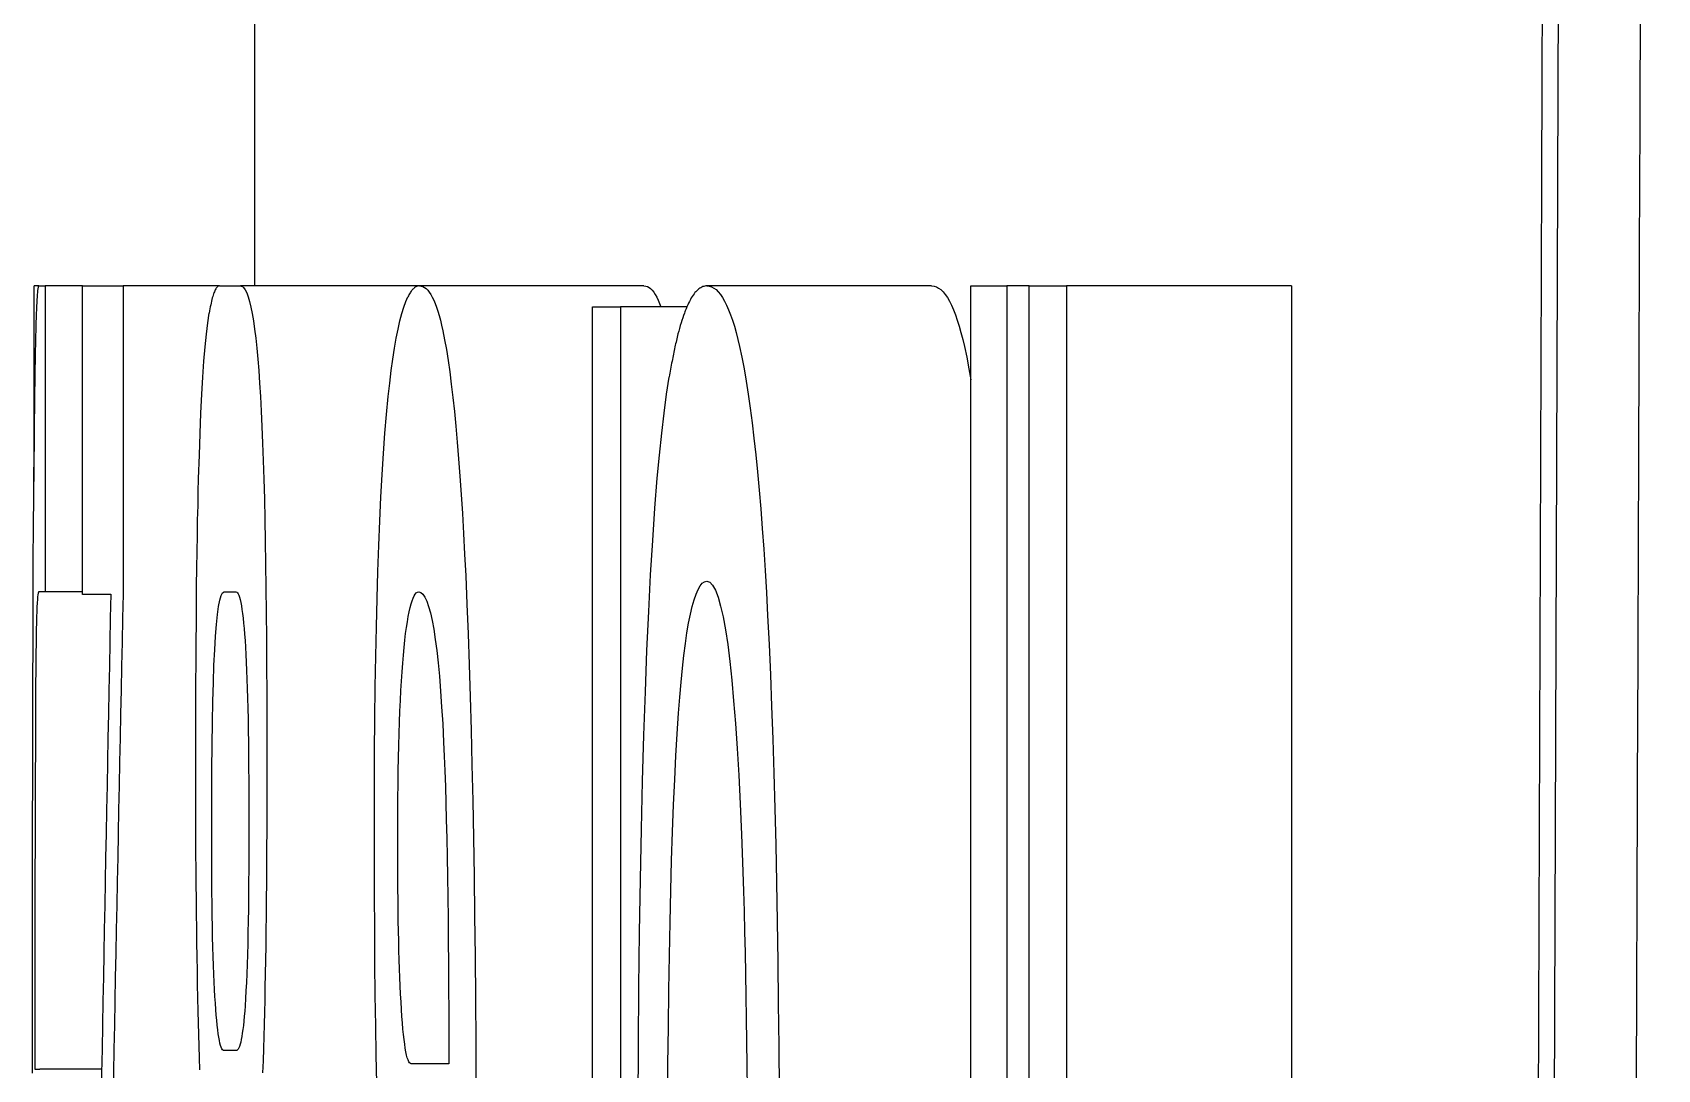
# Model space of a CAD drawing. Extents: x 86 to 639, y 68 to 658.
# Drawn here: x 467.522 to 469.697, y 341.55 to 342.937 of the extents above; entities that cross this region are included whole.
import ezdxf

# ---------------------------------------------------------------- set-up
doc = ezdxf.new("R2010")
doc.units = 0
doc.layers.get('0').update_dxf_attribs({"linetype": 'CONTINUOUS'})

msp = doc.modelspace()

# ---------------------------------------------------------------- linework, layer by layer
at = {"color": 7, "linetype": 'CONTINUOUS'}
for p, q in [((467.819, 348.3645), (467.819, 342.5983)), ((469.5793, 347.3235), (469.5506, 339.3418)), ((467.5302, 342.5983), (467.5239, 342.5983)), ((467.5239, 342.3366), (467.5239, 342.5983)), ((467.5302, 342.5983), (467.5389, 342.5983)), ((467.5389, 342.5983), (467.5389, 342.189)), ((467.5888, 342.5983), (467.5389, 342.5983)), ((467.5888, 342.1855), (467.5888, 342.5983)), ((467.5888, 342.5983), (467.6431, 342.5983)), ((467.772, 342.5983), (467.6431, 342.5983)), ((467.6431, 342.5983), (467.6431, 342.1855)), ((467.772, 342.5983), (467.8, 342.5983)), ((468.0397, 342.5983), (467.8, 342.5983)), ((467.8044, 342.5959), (467.8065, 342.5929)), ((467.8065, 342.5929), (467.8085, 342.589)), ((467.8085, 342.589), (467.8105, 342.5836)), ((467.8105, 342.5836), (467.8123, 342.5773)), ((468.0214, 342.5773), (468.0242, 342.5836)), ((468.0397, 342.5983), (468.042, 342.598)), ((468.3402, 342.5983), (468.0397, 342.5983)), ((468.042, 342.598), (468.0442, 342.5972)), ((468.0442, 342.5972), (468.0464, 342.596)), ((468.0464, 342.596), (468.0486, 342.5945)), ((468.0486, 342.5945), (468.0507, 342.5923)), ((468.0507, 342.5923), (468.0528, 342.5897)), ((468.0528, 342.5897), (468.0548, 342.5867)), ((468.0548, 342.5867), (468.0568, 342.5833)), ((468.0568, 342.5833), (468.0587, 342.5792)), ((468.3402, 342.5983), (468.3425, 342.598)), ((468.3425, 342.598), (468.3448, 342.5972)), ((468.3448, 342.5972), (468.347, 342.596)), ((468.347, 342.596), (468.3491, 342.5945)), ((468.3491, 342.5945), (468.3513, 342.5923)), ((468.3513, 342.5923), (468.3533, 342.5897)), ((468.3533, 342.5897), (468.3553, 342.5867)), ((468.3553, 342.5867), (468.3573, 342.5833)), ((468.3573, 342.5833), (468.3593, 342.5792)), ((468.4243, 342.5983), (468.4275, 342.5978)), ((468.7252, 342.5983), (468.4243, 342.5983)), ((468.4275, 342.5978), (468.4306, 342.5969)), ((468.4306, 342.5969), (468.4336, 342.5953)), ((468.4336, 342.5953), (468.4366, 342.5932)), ((468.4366, 342.5932), (468.4395, 342.5902)), ((468.4395, 342.5902), (468.4424, 342.5867)), ((468.4424, 342.5867), (468.4453, 342.5825)), ((468.4453, 342.5825), (468.4481, 342.5779)), ((468.7252, 342.5983), (468.7284, 342.5978)), ((468.7284, 342.5978), (468.7315, 342.5969)), ((468.7315, 342.5969), (468.7345, 342.5953)), ((468.7345, 342.5953), (468.7375, 342.5932)), ((468.7375, 342.5932), (468.7405, 342.5902)), ((468.7405, 342.5902), (468.7434, 342.5867)), ((468.7434, 342.5867), (468.7462, 342.5825)), ((468.7462, 342.5825), (468.749, 342.5779)), ((468.7776, 340.1359), (468.7776, 342.5983)), ((468.7776, 342.5983), (468.826, 342.5983)), ((468.826, 342.5983), (468.826, 340.1359)), ((468.8556, 342.5983), (468.826, 342.5983)), ((468.8556, 340.1359), (468.8556, 342.5983)), ((468.8556, 342.5983), (468.9055, 342.5983)), ((468.9055, 342.5983), (468.9055, 340.1359)), ((469.2069, 342.5983), (468.9055, 342.5983)), ((469.2069, 342.5983), (469.2069, 340.1359)), ((467.7564, 342.5488), (467.7583, 342.5619)), ((467.8123, 342.5773), (467.8141, 342.5698)), ((467.8141, 342.5698), (467.8159, 342.5612)), ((467.8159, 342.5612), (467.8175, 342.5513)), ((468.0134, 342.5513), (468.016, 342.5612)), ((468.016, 342.5612), (468.0187, 342.5698)), ((468.0187, 342.5698), (468.0214, 342.5773)), ((468.0587, 342.5792), (468.0606, 342.5747)), ((468.0606, 342.5747), (468.0624, 342.5698)), ((468.0624, 342.5698), (468.0642, 342.5645)), ((468.0642, 342.5645), (468.066, 342.5585)), ((468.066, 342.5585), (468.0677, 342.5522)), ((468.2711, 340.1077), (468.2711, 342.5701)), ((468.2711, 342.5701), (468.3086, 342.5701)), ((468.3086, 342.5701), (468.3086, 340.1077)), ((468.3976, 342.5701), (468.3086, 342.5701)), ((468.3593, 342.5792), (468.3611, 342.5747)), ((468.3611, 342.5747), (468.3629, 342.5701)), ((468.4481, 342.5779), (468.4508, 342.5723)), ((468.4508, 342.5723), (468.4534, 342.5663)), ((468.4534, 342.5663), (468.456, 342.5597)), ((468.456, 342.5597), (468.4586, 342.5525)), ((468.749, 342.5779), (468.7517, 342.5723)), ((468.7517, 342.5723), (468.7544, 342.5663)), ((468.7544, 342.5663), (468.757, 342.5597)), ((468.757, 342.5597), (468.7595, 342.5525)), ((467.7546, 342.5338), (467.7564, 342.5488)), ((467.8175, 342.5513), (467.8191, 342.5403)), ((467.8191, 342.5403), (467.8206, 342.5281)), ((468.0086, 342.5281), (468.011, 342.5403)), ((468.011, 342.5403), (468.0134, 342.5513)), ((468.0677, 342.5522), (468.0693, 342.5455)), ((468.0693, 342.5455), (468.071, 342.5383)), ((468.071, 342.5383), (468.0734, 342.5262)), ((468.4586, 342.5525), (468.4611, 342.5444)), ((468.4611, 342.5444), (468.4635, 342.536)), ((468.7595, 342.5525), (468.762, 342.5444)), ((468.762, 342.5444), (468.7644, 342.536)), ((467.7513, 342.4975), (467.7529, 342.5165)), ((467.7529, 342.5165), (467.7546, 342.5338)), ((467.8206, 342.5281), (467.822, 342.5149)), ((467.822, 342.5149), (467.8233, 342.5004)), ((468.0041, 342.5004), (468.0063, 342.5149)), ((468.0063, 342.5149), (468.0086, 342.5281)), ((468.0734, 342.5262), (468.0757, 342.513)), ((468.4635, 342.536), (468.4659, 342.5267)), ((468.4659, 342.5267), (468.4682, 342.5171)), ((468.4682, 342.5171), (468.4712, 342.5027)), ((468.7644, 342.536), (468.7668, 342.5267)), ((468.7668, 342.5267), (468.7692, 342.5171)), ((468.7692, 342.5171), (468.7722, 342.5027)), ((467.7499, 342.4763), (467.7513, 342.4975)), ((467.8233, 342.5004), (467.8246, 342.4848)), ((468.0019, 342.4848), (468.0041, 342.5004)), ((468.0757, 342.513), (468.078, 342.4986)), ((468.078, 342.4986), (468.0802, 342.4833)), ((468.4712, 342.5027), (468.4741, 342.4874)), ((468.7722, 342.5027), (468.7751, 342.4874)), ((467.7485, 342.4533), (467.7499, 342.4763)), ((467.8246, 342.4848), (467.8258, 342.468)), ((467.9999, 342.468), (468.0019, 342.4848)), ((468.0802, 342.4833), (468.0823, 342.4667)), ((468.3705, 342.4533), (468.374, 342.4763)), ((468.4741, 342.4874), (468.477, 342.4709)), ((468.7751, 342.4874), (468.7776, 342.4727)), ((467.7473, 342.428), (467.7485, 342.4533)), ((467.8258, 342.468), (467.8269, 342.4501)), ((467.8269, 342.4501), (467.8279, 342.4307)), ((467.9957, 342.4263), (467.9979, 342.4501)), ((467.9979, 342.4501), (467.9999, 342.468)), ((468.0823, 342.4667), (468.0844, 342.449)), ((468.3671, 342.4281), (468.3705, 342.4533)), ((468.477, 342.4709), (468.4797, 342.4535)), ((468.4797, 342.4535), (468.4824, 342.4348)), ((467.7461, 342.4009), (467.7473, 342.428)), ((467.8279, 342.4307), (467.8289, 342.4101)), ((468.0844, 342.449), (468.0864, 342.4302)), ((468.0864, 342.4302), (468.0884, 342.4104)), ((468.3639, 342.401), (468.3671, 342.4281)), ((468.4824, 342.4348), (468.4849, 342.4151)), ((467.8289, 342.4101), (467.8298, 342.388)), ((467.9935, 342.401), (467.9957, 342.4263)), ((468.0884, 342.4104), (468.0903, 342.3892)), ((468.4849, 342.4151), (468.4874, 342.3943)), ((467.7451, 342.3717), (467.7461, 342.4009)), ((467.8298, 342.388), (467.8306, 342.3647)), ((467.9916, 342.3741), (467.9935, 342.401)), ((468.0903, 342.3892), (468.0921, 342.367)), ((468.3609, 342.3718), (468.3639, 342.401)), ((468.4874, 342.3943), (468.4898, 342.3724)), ((467.7441, 342.3407), (467.7451, 342.3717)), ((467.8306, 342.3647), (467.8314, 342.3397)), ((467.9898, 342.3457), (467.9916, 342.3741)), ((468.0921, 342.367), (468.0938, 342.3436)), ((468.358, 342.3408), (468.3609, 342.3718)), ((468.4898, 342.3724), (468.4921, 342.3493)), ((467.5234, 342.3172), (467.5237, 342.3559)), ((467.9881, 342.3156), (467.9898, 342.3457)), ((468.0938, 342.3436), (468.0955, 342.3192)), ((468.3548, 342.3007), (468.358, 342.3408)), ((468.4921, 342.3493), (468.4943, 342.3251)), ((467.7433, 342.3042), (467.7437, 342.3229)), ((467.7437, 342.3229), (467.7441, 342.3407)), ((467.8314, 342.3397), (467.8321, 342.3135)), ((468.0955, 342.3192), (468.0971, 342.2936)), ((468.4943, 342.3251), (468.4964, 342.2999)), ((467.5232, 342.2757), (467.5234, 342.3172)), ((467.7428, 342.2846), (467.7433, 342.3042)), ((467.8321, 342.3135), (467.8327, 342.2858)), ((467.9866, 342.284), (467.9881, 342.3156)), ((468.3518, 342.2578), (468.3548, 342.3007)), ((468.4964, 342.2999), (468.4985, 342.2736)), ((467.5229, 342.2314), (467.5232, 342.2757)), ((467.7425, 342.2642), (467.7428, 342.2846)), ((467.8327, 342.2858), (467.8333, 342.2569)), ((467.9852, 342.2509), (467.9866, 342.284)), ((468.0971, 342.2936), (468.0987, 342.2669)), ((467.7421, 342.2427), (467.7425, 342.2642)), ((467.8333, 342.2569), (467.8338, 342.2263)), ((468.0987, 342.2669), (468.1001, 342.2391)), ((468.3491, 342.2116), (468.3518, 342.2578)), ((468.4985, 342.2736), (468.5004, 342.2461)), ((467.7418, 342.2204), (467.7421, 342.2427)), ((467.984, 342.2163), (467.9852, 342.2509)), ((468.1001, 342.2391), (468.1016, 342.2103)), ((468.5004, 342.2461), (468.5023, 342.2176)), ((467.5228, 342.1945), (467.5229, 342.2314)), ((467.7415, 342.1971), (467.7418, 342.2204)), ((467.8338, 342.2263), (467.8342, 342.1944)), ((467.9829, 342.1799), (467.984, 342.2163)), ((468.1016, 342.2103), (468.1032, 342.1723)), ((468.3465, 342.1627), (468.3491, 342.2116)), ((468.5023, 342.2176), (468.504, 342.1879)), ((467.5226, 342.156), (467.5228, 342.1945)), ((467.53, 342.189), (467.5297, 342.1885)), ((467.5389, 342.189), (467.53, 342.189)), ((467.5888, 342.189), (467.5389, 342.189)), ((467.7413, 342.173), (467.7415, 342.1971)), ((467.7761, 342.1876), (467.7782, 342.189)), ((467.7941, 342.189), (467.7951, 342.1887)), ((467.7951, 342.1887), (467.7961, 342.1878)), ((467.8342, 342.1944), (467.8346, 342.1611)), ((468.0355, 342.1877), (468.0371, 342.1886)), ((468.0371, 342.1886), (468.0387, 342.1891)), ((468.0387, 342.1891), (468.0415, 342.1882)), ((468.4098, 342.1858), (468.4125, 342.1921)), ((468.4125, 342.1921), (468.4153, 342.1968)), ((468.4153, 342.1968), (468.4182, 342.2003)), ((468.4182, 342.2003), (468.4212, 342.2024)), ((468.4212, 342.2024), (468.4243, 342.2032)), ((468.4243, 342.2032), (468.4283, 342.2018)), ((468.4283, 342.2018), (468.4321, 342.1978)), ((468.4321, 342.1978), (468.4358, 342.1911)), ((468.4358, 342.1911), (468.4394, 342.1819)), ((467.5278, 342.1686), (467.5276, 342.1625)), ((467.5281, 342.174), (467.5278, 342.1686)), ((467.5283, 342.1785), (467.5281, 342.174)), ((467.5286, 342.1823), (467.5283, 342.1785)), ((467.529, 342.1851), (467.5286, 342.1823)), ((467.5293, 342.1873), (467.529, 342.1851)), ((467.5297, 342.1885), (467.5293, 342.1873)), ((467.6266, 342.1855), (467.5888, 342.1855)), ((467.7411, 342.1477), (467.7413, 342.173)), ((467.7693, 342.1584), (467.7708, 342.1695)), ((467.7708, 342.1695), (467.7724, 342.1779)), ((467.7724, 342.1779), (467.7742, 342.184)), ((467.7742, 342.184), (467.7761, 342.1876)), ((467.7961, 342.1878), (467.797, 342.1863)), ((467.797, 342.1863), (467.7979, 342.1843)), ((467.7979, 342.1843), (467.7988, 342.1816)), ((467.7988, 342.1816), (467.7997, 342.1785)), ((467.7997, 342.1785), (467.8005, 342.1746)), ((467.8005, 342.1746), (467.8014, 342.1704)), ((467.8014, 342.1704), (467.8021, 342.1653)), ((467.982, 342.1421), (467.9829, 342.1799)), ((468.0259, 342.1622), (468.0271, 342.1679)), ((468.0271, 342.1679), (468.0284, 342.1727)), ((468.0284, 342.1727), (468.0298, 342.177)), ((468.0298, 342.177), (468.0311, 342.1806)), ((468.0311, 342.1806), (468.0326, 342.1837)), ((468.0326, 342.1837), (468.034, 342.1859)), ((468.034, 342.1859), (468.0355, 342.1877)), ((468.0415, 342.1882), (468.0443, 342.1859)), ((468.0443, 342.1859), (468.047, 342.1819)), ((468.047, 342.1819), (468.0496, 342.1765)), ((468.0496, 342.1765), (468.052, 342.1693)), ((468.052, 342.1693), (468.0544, 342.1607)), ((468.1032, 342.1723), (468.1048, 342.1327)), ((468.4023, 342.1591), (468.4047, 342.1693)), ((468.4047, 342.1693), (468.4072, 342.1783)), ((468.4072, 342.1783), (468.4098, 342.1858)), ((468.4394, 342.1819), (468.4428, 342.1699)), ((468.4428, 342.1699), (468.4461, 342.1554)), ((468.504, 342.1879), (468.5057, 342.1573)), ((467.5225, 342.1155), (467.5226, 342.156)), ((467.5271, 342.1476), (467.5269, 342.1388)), ((467.5273, 342.1554), (467.5271, 342.1476)), ((467.5276, 342.1625), (467.5273, 342.1554)), ((467.7409, 342.1217), (467.7411, 342.1477)), ((467.7667, 342.1294), (467.768, 342.1452)), ((467.768, 342.1452), (467.7693, 342.1584)), ((467.8021, 342.1653), (467.8029, 342.1599)), ((467.8029, 342.1599), (467.8036, 342.1538)), ((467.8036, 342.1538), (467.8043, 342.1472)), ((467.8043, 342.1472), (467.805, 342.14)), ((467.8346, 342.1611), (467.8349, 342.1265)), ((468.0223, 342.1414), (468.0235, 342.1489)), ((468.0235, 342.1489), (468.0246, 342.1559)), ((468.0246, 342.1559), (468.0259, 342.1622)), ((468.0544, 342.1607), (468.0566, 342.1504)), ((468.0566, 342.1504), (468.0588, 342.1388)), ((468.3441, 342.1105), (468.3465, 342.1627)), ((468.3977, 342.1342), (468.3999, 342.1472)), ((468.3999, 342.1472), (468.4023, 342.1591)), ((468.4461, 342.1554), (468.4492, 342.1381)), ((468.5057, 342.1573), (468.5076, 342.1184)), ((467.5268, 342.1294), (467.5266, 342.119)), ((467.5269, 342.1388), (467.5268, 342.1294)), ((467.7657, 342.1114), (467.7667, 342.1294)), ((467.805, 342.14), (467.8056, 342.1322)), ((467.8056, 342.1322), (467.8062, 342.1238)), ((467.8062, 342.1238), (467.8068, 342.115)), ((467.8349, 342.1265), (467.8351, 342.0903)), ((467.9812, 342.1027), (467.982, 342.1421)), ((468.0192, 342.1145), (468.0202, 342.1241)), ((468.0202, 342.1241), (468.0212, 342.133)), ((468.0212, 342.133), (468.0223, 342.1414)), ((468.0588, 342.1388), (468.0608, 342.1253)), ((468.0608, 342.1253), (468.0628, 342.1104)), ((468.1048, 342.1327), (468.1063, 342.0915)), ((468.3956, 342.1196), (468.3977, 342.1342)), ((468.4492, 342.1381), (468.4522, 342.1184)), ((467.5224, 342.0732), (467.5225, 342.1155)), ((467.5264, 342.1079), (467.5263, 342.0959)), ((467.5266, 342.119), (467.5264, 342.1079)), ((467.7407, 342.0946), (467.7409, 342.1217)), ((467.7647, 342.0907), (467.7657, 342.1114)), ((467.8068, 342.115), (467.8074, 342.1052)), ((467.8074, 342.1052), (467.8079, 342.095)), ((467.9805, 342.0618), (467.9812, 342.1027)), ((468.0173, 342.0933), (468.0182, 342.1044)), ((468.0182, 342.1044), (468.0192, 342.1145)), ((468.0628, 342.1104), (468.0646, 342.0938)), ((468.342, 342.0553), (468.3441, 342.1105)), ((468.3917, 342.0866), (468.3936, 342.1039)), ((468.3936, 342.1039), (468.3956, 342.1196)), ((468.4522, 342.1184), (468.455, 342.0958)), ((468.5076, 342.1184), (468.5094, 342.0779)), ((467.5262, 342.0832), (467.526, 342.0657)), ((467.5263, 342.0959), (467.5262, 342.0832)), ((467.7406, 342.0668), (467.7407, 342.0946)), ((467.7639, 342.0676), (467.7647, 342.0907)), ((467.8079, 342.095), (467.8084, 342.0839)), ((467.8084, 342.0839), (467.8088, 342.0723)), ((467.8351, 342.0903), (467.8353, 342.0529)), ((468.0156, 342.0696), (468.0164, 342.0819)), ((468.0164, 342.0819), (468.0173, 342.0933)), ((468.0646, 342.0938), (468.0663, 342.0759)), ((468.1063, 342.0915), (468.1076, 342.0486)), ((468.3899, 342.068), (468.3917, 342.0866)), ((468.455, 342.0958), (468.4577, 342.0707)), ((467.5223, 342.0288), (467.5224, 342.0732)), ((467.526, 342.0657), (467.5259, 342.0462)), ((467.7405, 342.0378), (467.7406, 342.0668)), ((467.7632, 342.0421), (467.7639, 342.0676)), ((467.8088, 342.0723), (467.8092, 342.0598)), ((467.8092, 342.0598), (467.8096, 342.0469)), ((467.98, 342.0191), (467.9805, 342.0618)), ((468.0149, 342.057), (468.0156, 342.0696)), ((468.0663, 342.0759), (468.0679, 342.0562)), ((468.3882, 342.048), (468.3899, 342.068)), ((468.4577, 342.0707), (468.4602, 342.0429)), ((468.5094, 342.0779), (468.511, 342.0358)), ((467.5259, 342.0462), (467.5258, 342.0245)), ((467.7404, 342.008), (467.7405, 342.0378)), ((467.7626, 342.0144), (467.7632, 342.0421)), ((467.8096, 342.0469), (467.81, 342.0331)), ((467.8353, 342.0529), (467.8354, 342.014)), ((468.0135, 342.0294), (468.0142, 342.0435)), ((468.0142, 342.0435), (468.0149, 342.057)), ((468.0679, 342.0562), (468.0694, 342.035)), ((468.1076, 342.0486), (468.1089, 342.0039)), ((468.3401, 341.997), (468.342, 342.0553)), ((468.3865, 342.0268), (468.3882, 342.048)), ((468.4602, 342.0429), (468.4626, 342.0126)), ((467.5222, 341.9827), (467.5223, 342.0288)), ((467.5258, 342.0245), (467.5257, 342.0009)), ((467.81, 342.0331), (467.8103, 342.0188)), ((467.8103, 342.0188), (467.8105, 342.0035)), ((467.9797, 341.975), (467.98, 342.0191)), ((468.0125, 341.9994), (468.013, 342.0147)), ((468.013, 342.0147), (468.0135, 342.0294)), ((468.0694, 342.035), (468.0708, 342.0122)), ((468.3847, 341.9991), (468.3865, 342.0268)), ((468.511, 342.0358), (468.5126, 341.992)), ((467.5257, 342.0009), (467.5256, 341.9749)), ((467.7403, 341.9772), (467.7404, 342.008)), ((467.7621, 341.9839), (467.7626, 342.0144)), ((467.8105, 342.0035), (467.8108, 341.9878)), ((467.8354, 342.014), (467.8354, 341.9738)), ((468.012, 341.9832), (468.0125, 341.9994)), ((468.0708, 342.0122), (468.072, 341.988)), ((468.1089, 342.0039), (468.11, 341.9575)), ((468.3383, 341.9358), (468.3401, 341.997)), ((468.3829, 341.9695), (468.3847, 341.9991)), ((468.4626, 342.0126), (468.4649, 341.9794)), ((467.5221, 341.9345), (467.5222, 341.9827)), ((467.5256, 341.9749), (467.5255, 341.9469)), ((467.7403, 341.9456), (467.7403, 341.9772)), ((467.7618, 341.9512), (467.7621, 341.9839)), ((467.8108, 341.9878), (467.811, 341.9712)), ((467.811, 341.9712), (467.8111, 341.9541)), ((467.8354, 341.9738), (467.8354, 341.9467)), ((467.9794, 341.9293), (467.9797, 341.975)), ((468.0116, 341.9667), (468.012, 341.9832)), ((468.072, 341.988), (468.0729, 341.9693)), ((468.4649, 341.9794), (468.467, 341.9438)), ((468.5126, 341.992), (468.514, 341.9464)), ((467.7616, 341.9161), (467.7618, 341.9512)), ((467.8111, 341.9541), (467.8112, 341.9361)), ((468.0111, 341.9316), (468.0113, 341.9493)), ((468.0113, 341.9493), (468.0116, 341.9667)), ((468.0729, 341.9693), (468.0736, 341.9495)), ((468.0736, 341.9495), (468.0744, 341.9287)), ((468.11, 341.9575), (468.1111, 341.9095)), ((468.3813, 341.9377), (468.3829, 341.9695)), ((467.522, 341.8847), (467.5221, 341.9345)), ((467.5255, 341.9469), (467.5254, 341.9168)), ((467.7403, 341.9236), (467.7403, 341.9456)), ((467.8112, 341.9361), (467.8113, 341.9177)), ((467.8354, 341.9467), (467.8354, 341.9204)), ((467.9794, 341.8822), (467.9794, 341.9293)), ((468.0108, 341.913), (468.0111, 341.9316)), ((468.0744, 341.9287), (468.075, 341.9068)), ((468.3368, 341.8713), (468.3383, 341.9358)), ((468.3798, 341.9039), (468.3813, 341.9377)), ((468.467, 341.9438), (468.4689, 341.9054)), ((468.514, 341.9464), (468.5153, 341.8993)), ((467.5254, 341.9168), (467.5253, 341.8847)), ((467.7404, 341.9019), (467.7403, 341.9236)), ((467.7616, 341.8786), (467.7616, 341.9161)), ((467.8113, 341.9177), (467.8114, 341.8984)), ((467.8354, 341.9204), (467.8353, 341.8948)), ((468.0107, 341.8939), (468.0108, 341.913)), ((468.075, 341.9068), (468.0756, 341.8837)), ((468.1111, 341.9095), (468.112, 341.86)), ((467.522, 341.8327), (467.522, 341.8847)), ((467.5253, 341.8847), (467.5252, 341.8502)), ((467.7404, 341.8805), (467.7404, 341.9019)), ((467.8114, 341.8984), (467.8114, 341.8786)), ((467.8353, 341.8948), (467.8352, 341.87)), ((468.0106, 341.8741), (468.0107, 341.8939)), ((468.3785, 341.8678), (468.3798, 341.9039)), ((468.4689, 341.9054), (468.4707, 341.8645)), ((468.5153, 341.8993), (468.5165, 341.8504)), ((467.7405, 341.8595), (467.7404, 341.8805)), ((467.7616, 341.859), (467.7616, 341.8786)), ((467.8114, 341.8786), (467.8114, 341.8576)), ((467.8352, 341.87), (467.8351, 341.8457)), ((467.9794, 341.8318), (467.9794, 341.8822)), ((468.0106, 341.8539), (468.0106, 341.8741)), ((468.0756, 341.8837), (468.0762, 341.8595)), ((468.3355, 341.8039), (468.3368, 341.8713)), ((468.3772, 341.8296), (468.3785, 341.8678)), ((468.4707, 341.8645), (468.4717, 341.8397)), ((467.5252, 341.8502), (467.5251, 341.8137)), ((467.7406, 341.8386), (467.7405, 341.8595)), ((467.7616, 341.8401), (467.7616, 341.859)), ((467.8114, 341.8576), (467.8113, 341.8375)), ((467.8351, 341.8457), (467.835, 341.8223)), ((468.0106, 341.8376), (468.0106, 341.8539)), ((468.0762, 341.8595), (468.0767, 341.8343)), ((468.112, 341.86), (468.1128, 341.8086)), ((468.5165, 341.8504), (468.5175, 341.8)), ((467.5219, 341.779), (467.522, 341.8327)), ((467.7408, 341.8181), (467.7406, 341.8386)), ((467.7617, 341.8219), (467.7616, 341.8401)), ((467.7618, 341.8045), (467.7617, 341.8219)), ((467.8113, 341.8375), (467.8112, 341.8182)), ((467.835, 341.8223), (467.8348, 341.7995)), ((467.9796, 341.7835), (467.9794, 341.8318)), ((468.0107, 341.8219), (468.0106, 341.8376)), ((468.0107, 341.8064), (468.0107, 341.8219)), ((468.0767, 341.8343), (468.0772, 341.808)), ((468.3761, 341.7893), (468.3772, 341.8296)), ((468.4717, 341.8397), (468.4726, 341.8145)), ((467.5251, 341.8137), (467.5251, 341.7751)), ((467.741, 341.7979), (467.7408, 341.8181)), ((467.7412, 341.778), (467.741, 341.7979)), ((467.762, 341.7877), (467.7618, 341.8045)), ((467.8111, 341.7997), (467.8109, 341.7819)), ((467.8112, 341.8182), (467.8111, 341.7997)), ((467.8348, 341.7995), (467.8346, 341.7776)), ((468.0109, 341.7915), (468.0107, 341.8064)), ((468.0772, 341.808), (468.0776, 341.7804)), ((468.1128, 341.8086), (468.1135, 341.7556)), ((468.3343, 341.7334), (468.3355, 341.8039)), ((468.4726, 341.8145), (468.4734, 341.7884)), ((468.5175, 341.8), (468.5185, 341.7477)), ((467.5219, 341.7232), (467.5219, 341.779)), ((467.7414, 341.7581), (467.7412, 341.778)), ((467.7622, 341.7715), (467.762, 341.7877)), ((467.8109, 341.7819), (467.8107, 341.7648)), ((467.8346, 341.7776), (467.8344, 341.7561)), ((467.9798, 341.737), (467.9796, 341.7835)), ((468.011, 341.7768), (468.0109, 341.7915)), ((468.0112, 341.7626), (468.011, 341.7768)), ((468.0776, 341.7804), (468.0779, 341.7519)), ((468.3751, 341.7471), (468.3761, 341.7893)), ((468.4734, 341.7884), (468.4742, 341.7618)), ((467.5251, 341.7751), (467.525, 341.7345)), ((467.7416, 341.7387), (467.7414, 341.7581)), ((467.7624, 341.7561), (467.7622, 341.7715)), ((467.7626, 341.7414), (467.7624, 341.7561)), ((467.8107, 341.7648), (467.8104, 341.7485)), ((467.8344, 341.7561), (467.8341, 341.7354)), ((468.0114, 341.7486), (468.0112, 341.7626)), ((468.1135, 341.7556), (468.1141, 341.7009)), ((468.4742, 341.7618), (468.4749, 341.7343)), ((467.525, 341.7345), (467.525, 341.6915)), ((467.7419, 341.7196), (467.7416, 341.7387)), ((467.7629, 341.7272), (467.7626, 341.7414)), ((467.8101, 341.733), (467.8098, 341.718)), ((467.8104, 341.7485), (467.8101, 341.733)), ((467.8341, 341.7354), (467.8339, 341.7155)), ((467.9801, 341.6923), (467.9798, 341.737)), ((468.0117, 341.7352), (468.0114, 341.7486)), ((468.012, 341.7219), (468.0117, 341.7352)), ((468.0779, 341.7519), (468.0782, 341.7222)), ((468.3334, 341.66), (468.3343, 341.7334)), ((468.3742, 341.7025), (468.3751, 341.7471)), ((468.4749, 341.7343), (468.4755, 341.7064)), ((468.5185, 341.7477), (468.5193, 341.6938)), ((467.5218, 341.6657), (467.5219, 341.7232)), ((467.7422, 341.7008), (467.7419, 341.7196)), ((467.7633, 341.7137), (467.7629, 341.7272)), ((467.7636, 341.7009), (467.7633, 341.7137)), ((467.8098, 341.718), (467.8094, 341.7039)), ((467.8339, 341.7155), (467.8336, 341.6963)), ((468.0123, 341.7092), (468.012, 341.7219)), ((468.0782, 341.7222), (468.0785, 341.6915)), ((467.525, 341.6915), (467.5249, 341.6466)), ((467.7425, 341.6821), (467.7422, 341.7008)), ((467.764, 341.6889), (467.7636, 341.7009)), ((467.7644, 341.6775), (467.764, 341.6889)), ((467.809, 341.6906), (467.8085, 341.6781)), ((467.8094, 341.7039), (467.809, 341.6906)), ((467.8336, 341.6963), (467.8333, 341.6777)), ((467.9806, 341.6494), (467.9801, 341.6923)), ((468.0127, 341.6967), (468.0123, 341.7092)), ((468.0131, 341.6848), (468.0127, 341.6967)), ((468.0785, 341.6915), (468.0786, 341.6596)), ((468.1141, 341.7009), (468.1146, 341.6446)), ((468.3734, 341.6559), (468.3742, 341.7025)), ((468.4755, 341.7064), (468.4761, 341.6776)), ((468.5193, 341.6938), (468.5199, 341.6382)), ((467.7428, 341.6638), (467.7425, 341.6821)), ((467.7649, 341.6668), (467.7644, 341.6775)), ((467.7654, 341.6568), (467.7649, 341.6668)), ((467.8085, 341.6781), (467.808, 341.6661)), ((467.8333, 341.6777), (467.8329, 341.6598)), ((468.0135, 341.6731), (468.0131, 341.6848)), ((468.014, 341.6619), (468.0135, 341.6731)), ((468.4761, 341.6776), (468.4766, 341.6483)), ((467.5218, 341.6061), (467.5218, 341.6657)), ((467.5249, 341.6466), (467.5249, 341.5996)), ((467.7432, 341.6457), (467.7428, 341.6638)), ((467.7436, 341.6281), (467.7432, 341.6457)), ((467.7659, 341.6475), (467.7654, 341.6568)), ((467.7665, 341.6385), (467.7659, 341.6475)), ((467.8075, 341.655), (467.8069, 341.6447)), ((467.808, 341.6661), (467.8075, 341.655)), ((467.8329, 341.6598), (467.8326, 341.6427)), ((467.9811, 341.6084), (467.9806, 341.6494)), ((468.0145, 341.6509), (468.014, 341.6619)), ((468.0151, 341.6405), (468.0145, 341.6509)), ((468.0786, 341.6596), (468.0788, 341.6267)), ((468.3327, 341.5832), (468.3334, 341.66)), ((468.3728, 341.6072), (468.3734, 341.6559)), ((468.4766, 341.6483), (468.4771, 341.618)), ((467.744, 341.6125), (467.7436, 341.6281)), ((467.7671, 341.6304), (467.7665, 341.6385)), ((467.7677, 341.6226), (467.7671, 341.6304)), ((467.8058, 341.6278), (467.8052, 341.6211)), ((467.8063, 341.6352), (467.8058, 341.6278)), ((467.8069, 341.6447), (467.8063, 341.6352)), ((467.8322, 341.6264), (467.8318, 341.6102)), ((467.8326, 341.6427), (467.8322, 341.6264)), ((468.0156, 341.6303), (468.0151, 341.6405)), ((468.0162, 341.6209), (468.0156, 341.6303)), ((468.0788, 341.6267), (468.0789, 341.5927)), ((468.1146, 341.6446), (468.115, 341.5864)), ((468.5199, 341.6382), (468.5205, 341.581)), ((467.5218, 341.5448), (467.5218, 341.6061)), ((467.7444, 341.5969), (467.744, 341.6125)), ((467.7683, 341.6157), (467.7677, 341.6226)), ((467.769, 341.6091), (467.7683, 341.6157)), ((467.7697, 341.6032), (467.769, 341.6091)), ((467.7704, 341.5978), (467.7697, 341.6032)), ((467.8033, 341.6034), (467.8026, 341.5986)), ((467.804, 341.6089), (467.8033, 341.6034)), ((467.8046, 341.6146), (467.804, 341.6089)), ((467.8052, 341.6211), (467.8046, 341.6146)), ((467.8318, 341.6102), (467.8313, 341.594)), ((467.9817, 341.5692), (467.9811, 341.6084)), ((468.0169, 341.6122), (468.0162, 341.6209)), ((468.0176, 341.6041), (468.0169, 341.6122)), ((468.0183, 341.5966), (468.0176, 341.6041)), ((468.3722, 341.5564), (468.3728, 341.6072)), ((468.4771, 341.618), (468.4775, 341.5873)), ((467.5249, 341.5996), (467.5248, 341.5505)), ((467.7448, 341.5811), (467.7444, 341.5969)), ((467.7453, 341.5654), (467.7448, 341.5811)), ((467.7711, 341.5932), (467.7704, 341.5978)), ((467.7719, 341.5888), (467.7711, 341.5932)), ((467.7727, 341.5852), (467.7719, 341.5888)), ((467.7736, 341.5821), (467.7727, 341.5852)), ((467.7744, 341.5797), (467.7736, 341.5821)), ((467.7753, 341.5776), (467.7744, 341.5797)), ((467.7987, 341.5809), (467.7978, 341.5789)), ((467.7996, 341.5836), (467.7987, 341.5809)), ((467.8004, 341.5866), (467.7996, 341.5836)), ((467.8011, 341.5902), (467.8004, 341.5866)), ((467.8019, 341.5941), (467.8011, 341.5902)), ((467.8026, 341.5986), (467.8019, 341.5941)), ((467.8313, 341.594), (467.8308, 341.5778)), ((468.0191, 341.5899), (468.0183, 341.5966)), ((468.0199, 341.5837), (468.0191, 341.5899)), ((468.0207, 341.5783), (468.0199, 341.5837)), ((468.0789, 341.5927), (468.0789, 341.5576)), ((468.115, 341.5864), (468.1153, 341.5267)), ((468.3322, 341.5037), (468.3327, 341.5832)), ((468.4775, 341.5873), (468.4778, 341.5558)), ((468.5205, 341.581), (468.5209, 341.522)), ((467.7458, 341.5493), (467.7453, 341.5654)), ((467.7762, 341.5762), (467.7753, 341.5776)), ((467.7772, 341.5753), (467.7762, 341.5762)), ((467.7782, 341.5752), (467.7772, 341.5753)), ((467.7951, 341.5753), (467.7941, 341.5752)), ((467.796, 341.5761), (467.7951, 341.5753)), ((467.7969, 341.5771), (467.796, 341.5761)), ((467.7978, 341.5789), (467.7969, 341.5771)), ((467.8303, 341.5617), (467.8297, 341.5455)), ((467.8308, 341.5778), (467.8303, 341.5617)), ((467.9825, 341.532), (467.9817, 341.5692)), ((468.0216, 341.5734), (468.0207, 341.5783)), ((468.0225, 341.5692), (468.0216, 341.5734)), ((468.0234, 341.5656), (468.0225, 341.5692)), ((468.0244, 341.5627), (468.0234, 341.5656)), ((468.0254, 341.5603), (468.0244, 341.5627)), ((468.0265, 341.5588), (468.0254, 341.5603)), ((468.0276, 341.5579), (468.0265, 341.5588)), ((468.0287, 341.5576), (468.0276, 341.5579)), ((467.5248, 341.5505), (467.5316, 341.5505)), ((467.6144, 341.5505), (467.5316, 341.5505)), ((468.3718, 341.5033), (468.3722, 341.5564)), ((468.4778, 341.5558), (468.4781, 341.5237))]:
    msp.add_line(p, q, dxfattribs=at)
for centre, major_axis, ratio, start_param, end_param in [((767.819, -624.821), (0, 9042.9509), 0.033175, 1.463084, 1.463973), ((767.819, 342.2985), (300.3, 0), 0.123288, 3.133846, 3.134114), ((767.819, 342.3849), (300.3, 0), 0.086124, 3.133568, 3.133846), ((767.819, 342.4704), (300.3, 0), 0.050633, 3.133279, 3.133568), ((767.819, 342.5553), (300.3, 0), 0.01663, 3.132978, 3.133279), ((767.819, 340.476), (300.3, 0), 0.174242, 3.10133, 3.101506), ((767.819, 341.0493), (300.3, 0), 0.126812, 3.101146, 3.10133), ((767.819, 341.5214), (300.3, 0), 0.087931, 3.100952, 3.101146), ((767.819, 341.9892), (300.3, 0), 0.049587, 3.100751, 3.100952), ((767.819, 342.3838), (300.3, 0), 0.017405, 3.10054, 3.100751), ((767.819, 342.7502), (300.3, 0), 0.011696, 3.184856, 3.185027), ((767.819, 343.069), (300.3, 0), 0.036145, 3.185027, 3.185193), ((767.819, 340.7107), (300.3, 0), 0.10757, 3.083412, 3.083579), ((767.819, 341.2667), (300.3, 0), 0.075728, 3.08324, 3.083412), ((767.819, 341.5997), (300.3, 0), 0.056711, 3.083063, 3.08324), ((767.819, 342.0136), (300.3, 0), 0.033149, 3.082882, 3.083063), ((767.819, 342.4086), (300.3, 0), 0.010733, 3.082696, 3.082882), ((767.819, 339.159), (300.3, 0), 0.148627, 3.064822, 3.065029), ((767.819, 340.0552), (300.3, 0), 0.109718, 3.064609, 3.064822), ((767.819, 340.8072), (300.3, 0), 0.077156, 3.064388, 3.064609), ((767.819, 341.5754), (300.3, 0), 0.043988, 3.064161, 3.064388), ((767.819, 342.2348), (300.3, 0), 0.015603, 3.063925, 3.064161), ((767.819, 342.098), (300.3, 0), 0.214092, 3.134371, 3.134617), ((767.819, 342.1971), (300.3, 0), 0.168394, 3.134114, 3.134371), ((767.819, 339.9305), (300.3, 0), 0.219561, 3.101506, 3.101673), ((767.819, 337.3424), (300.3, 0), 0.227826, 3.065228, 3.06542), ((767.819, 338.3336), (300.3, 0), 0.184564, 3.065029, 3.065228), ((767.819, 341.9946), (300.3, 0), 0.263456, 3.134617, 3.134852), ((767.819, 336.3389), (300.3, 0), 0.271739, 3.06542, 3.065604), ((767.819, 341.8833), (300.3, 0), 0.318452, 3.134852, 3.135075), ((767.819, 334.0266), (300.3, 0), 0.373281, 3.065782, 3.065952), ((767.819, 335.1343), (300.3, 0), 0.324578, 3.065604, 3.065782), ((767.819, 341.7627), (300.3, 0), 0.380062, 3.135075, 3.135289), ((767.819, 332.6793), (300.3, 0), 0.432653, 3.065952, 3.066116), ((767.819, 341.6322), (300.3, 0), 0.449013, 3.135289, 3.135492), ((767.819, 341.4991), (300.3, 0), 0.521664, 3.135492, 3.135684), ((767.819, 341.3477), (300.3, 0), 0.607011, 3.135684, 3.135864), ((767.819, 341.1833), (300.3, 0), 0.702544, 3.135864, 3.136035), ((767.819, 331.2995), (0, 406.6968), 0.738388, 1.544026, 1.549067), ((767.819, 330.1026), (0, 420.42), 0.714286, 1.542052, 1.546929), ((767.819, 341.5837), (300.3, 0), 0.012048, 3.150748, 3.150913)]:
    msp.add_ellipse(centre, major_axis=major_axis, ratio=ratio, start_param=start_param, end_param=end_param, dxfattribs=at)
msp.add_open_spline([(469.6603, 339.3418), (469.667, 341.1386), (469.6793, 344.4039), (469.6912, 347.6693), (469.6966, 349.1379)], degree=3, knots=[0, 0, 0, 0, 0.55027, 1, 1, 1, 1], dxfattribs=at)
for points in [[(467.7782, 342.189), (467.7834, 342.189), (467.7887, 342.189), (467.7941, 342.189)], [(467.7941, 341.5752), (467.7887, 341.5752), (467.7834, 341.5752), (467.7782, 341.5752)], [(468.0789, 341.5576), (468.0618, 341.5576), (468.0451, 341.5576), (468.0287, 341.5576)]]:
    msp.add_open_spline(points, degree=3, dxfattribs=at)

doc.saveas('drawing.dxf')
